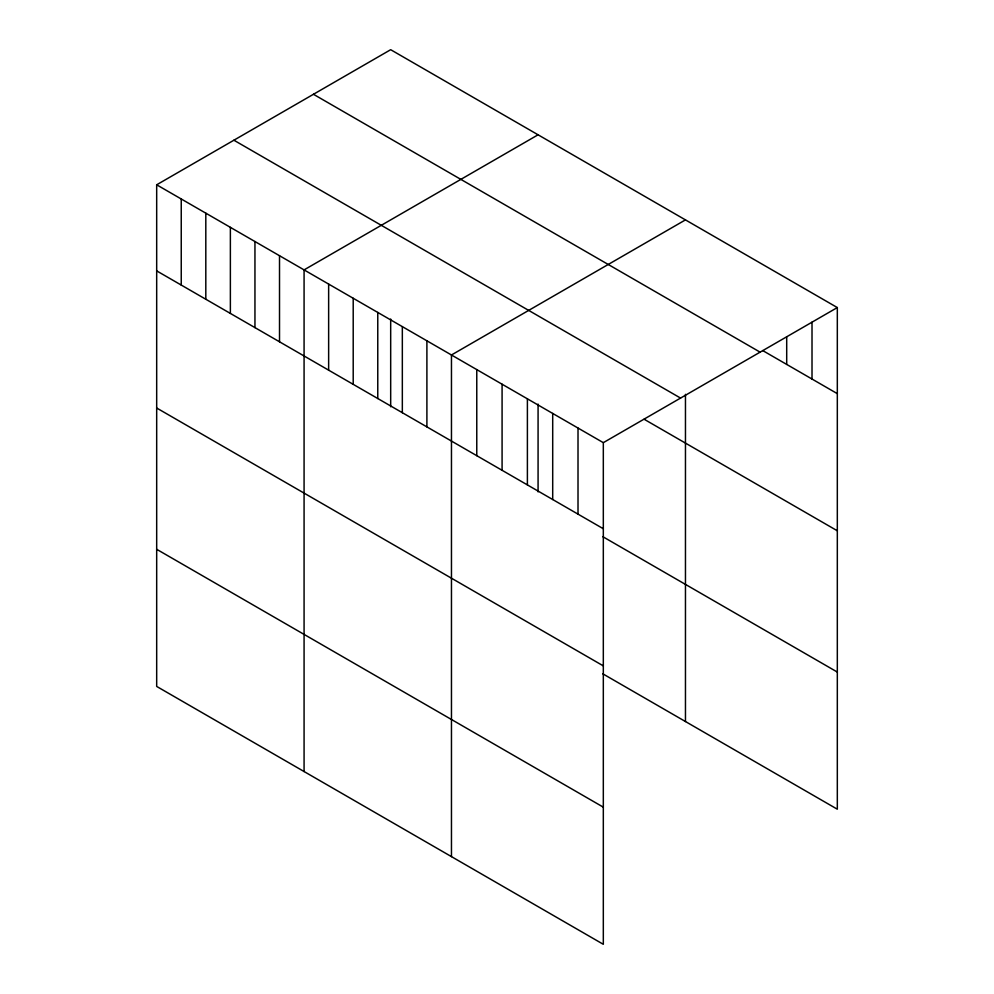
<?xml version="1.0" encoding="UTF-8"?>
<svg xmlns="http://www.w3.org/2000/svg" width="994" height="994" viewBox="0 0 994 994"><rect width="100%" height="100%" fill="white"/><g stroke="black" fill="none" stroke-linecap="round" stroke-linejoin="round"><path stroke-width="1.49" d="M156.679 184.797L603.321 442.665L603.321 944.3L156.679 686.432L156.679 184.797L390.679 49.7L837.321 307.568L837.321 809.203L602.712 673.758M538.077 134.799L304.077 269.896L304.077 771.53M685.462 219.885L451.462 354.982L451.462 856.629M603.321 442.665L837.321 307.568M762.721 350.571L837.321 393.649M313.458 94.281L760.099 352.149M233.901 140.216L680.542 398.072M644.087 419.219L837.321 530.784M156.679 270.877L603.321 528.746M602.712 536.623L837.321 672.068M156.679 408.012L603.321 665.881M156.679 549.297L603.321 807.165M812.011 322.155L812.011 379.037M786.701 336.755L786.701 364.425M685.462 394.345L685.462 721.532M578.011 428.054L578.011 514.134M552.701 413.442L552.701 499.522M538.077 404.111L538.077 491.868M527.392 398.818L527.392 484.91M502.082 384.206L502.082 470.299M476.772 369.594L476.772 455.687M426.898 340.805L426.898 426.886M402.334 326.616L402.334 412.709M390.679 319.024L390.679 406.77M377.77 312.439L377.77 398.519M353.205 298.262L353.205 384.343M328.641 284.073L328.641 370.153M279.513 255.707L279.513 341.787M254.949 241.53L254.949 327.61M230.372 227.34L230.372 313.421M205.808 213.163L205.808 299.244M181.243 198.974L181.243 285.067"/></g></svg>
